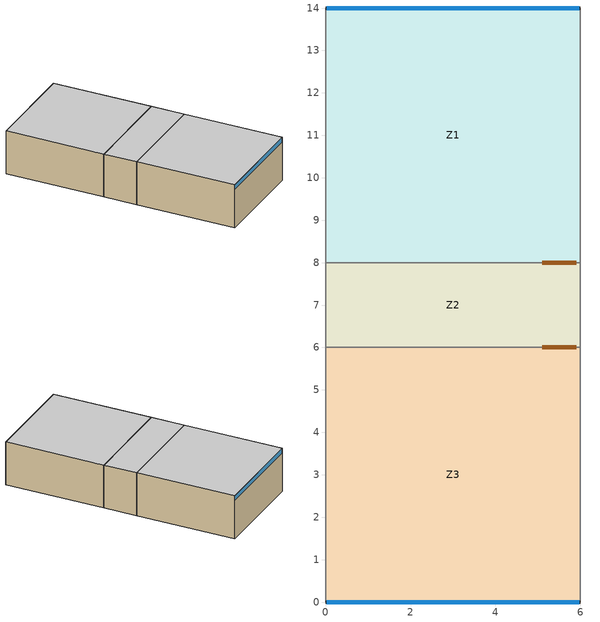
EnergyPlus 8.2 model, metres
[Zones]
Z1
 floor adiabatic (InteriorFloor): 6,14 6,8 0,8 0,14 z0
 wall outside (ExteriorWall): 6,14 0,14 z0:2.7
 wall adiabatic (InteriorWall): 6,8 6,14 / 0,14 0,8 z0:2.7
 wall to Z2 (InteriorWall): 0,8 6,8 z0:2.7
 window (ExteriorWindow): 5.97,14 0.03,14 z2.4:2.67
 door inside (InteriorDoor): 5.1,8 5.9,8 z0:2.1
 ceiling adiabatic (ExteriorRoof): 6,8 6,14 0,14 0,8 z2.7
Z2
 floor adiabatic (InteriorFloor): 6,8 6,6 0,6 0,8 z0
 wall adiabatic (InteriorWall): 6,6 6,8 / 0,8 0,6 z0:2.7
 wall to Z3 (InteriorWall): 0,6 6,6 z0:2.7
 door inside (InteriorDoor): 5.1,6 5.9,6 z0:2.1
 ceiling adiabatic (ExteriorRoof): 6,6 6,8 0,8 0,6 z2.7
Z3
 floor adiabatic (InteriorFloor): 6,6 6,0 0,0 0,6 z0
 wall outside (ExteriorWall): 0,0 6,0 z0:2.7
 wall adiabatic (InteriorWall): 6,0 6,6 / 0,6 0,0 z0:2.7
 window (ExteriorWindow): 0.03,0 5.97,0 z2.4:2.67
 ceiling adiabatic (ExteriorRoof): 6,0 6,6 0,6 0,0 z2.7
[Building]
Building 1: North Axis {deg}=0; Terrain=City; Loads Convergence Tolerance Value=0.04; Temperature Convergence Tolerance Value {deltaC}=0.4; Solar Distribution=FullInteriorAndExterior; Maximum Number of Warmup Days=25
[Site:Location]
Site 1: Latitude {deg}=-23.85; Longitude {deg}=-46.64; Time Zone {hr}=-3; Elevation {m}=792
[Material] Thermal Absorptance=0.9; Solar Absorptance=0.7
Name | Roughness | Thickness {m} | Conductivity {W/m-K} | Density {kg/m3} | Specific Heat {J/kg-K} | Visible Absorptance
blocointer9 | MediumRough | 0.022 | 1.75 | 2400 | 1000 | 0.1
blocoext19 | MediumRough | 0.0465 | 1.75 | 2400 | 1000 | 0.1
brita | MediumRough | 0.03 | 0.7 | 1300 | 800 | 0.7
madeirporta | MediumSmooth | 0.035 | 0.12 | 400 | 1340 | 0.1
lajeconcint8; lajeconctext8 | MediumRough | 0.04 | 1.75 | 2200 | 1000 | 0.1
concretopiso | MediumRough | 0.08 | 1.75 | 2400 | 1000 | 0.7
argamassa; argamaint | MediumRough | 0.025 | 1.15 | 2000 | 1000 | 0.1
pisoceramico | Rough | 0.005 | 1.05 | 1600 | 920 | 0.1
[Material:AirGap]
Name | Thermal Resistance {m2-K/W}
arblococoncr9 | 0.111
arblococoncr19 | 0.115
[WindowMaterial:Glazing]
vidro 6mm: Optical Data Type=SpectralAverage; Thickness {m}=0.006; Solar Transmittance at Normal Incidence=0.814; Front Side Solar Reflectance at Normal Incidence=0.086; Back Side Solar Reflectance at Normal Incidence=0.086; Visible Transmittance at Normal Incidence=0.847; Front Side Visible Reflectance at Normal Incidence=0.099; Back Side Visible Reflectance at Normal Incidence=0.099; Infrared Transmittance at Normal Incidence=0; Front Side Infrared Hemispherical Emissivity=0.84; Back Side Infrared Hemispherical Emissivity=0.84; Conductivity {W/m-K}=0.9; Solar Diffusing=Yes
[Construction]
ExteriorWindow: vidro 6mm
InteriorWall: argamaint, blocointer9, arblococoncr9, blocointer9, argamaint
ExteriorRoof: lajeconctext8, lajeconcint8
ExteriorWall: argamassa, blocoext19, arblococoncr19, blocoext19, argamaint
InteriorDoor: madeirporta
InteriorFloor: brita, concretopiso, argamaint, pisoceramico
[Zone] Multiplier=1; Ceiling Height {m}=2.7
Name | Volume {m3}
Z1; Z3 | 97.2
Z2 | 32.4
[People] Number of People Schedule=Pessoas; Number of People Calculation Method=Area/Person; Zone Floor Area per Person {m2/person}=7; Fraction Radiant=0.3; Activity Level Schedule=Atividade; Carbon Dioxide Generation Rate {m3/s-W}=3.82e-08; Enable ASHRAE 55 Comfort Warnings=No; Mean Radiant Temperature Calculation Type=ZoneAveraged
Name | Zone or ZoneList
Pessoas_Z1 | Z1
Pessoas_Z3 | Z3
[Lights] Design Level Calculation Method=Watts/Area; Watts per Zone Floor Area {W/m2}=9.7; Return Air Fraction=0; Fraction Radiant=0.72; Fraction Visible=0.18; Fraction Replaceable=1; Return Air Fraction Calculated from Plenum Temperature=No
Name | Zone or ZoneList | Schedule
IluminacaoZ3 | Z3 | IluminacaoZ3
IluminacaoZ1 | Z1 | IluminacaoZ1
[ElectricEquipment] Schedule=Equipamentos; Design Level Calculation Method=Watts/Area; Watts per Zone Floor Area {W/m2}=10.7; Fraction Latent=0; Fraction Radiant=0.3; Fraction Lost=0
Name | Zone or ZoneList
equipamentosZ3 | Z3
equipamentosZ1 | Z1
[HVACTemplate:Thermostat]
Constant Setpoint Thermostat: Constant Heating Setpoint {C}=18; Constant Cooling Setpoint {C}=25
[HVACTemplate:Zone:IdealLoadsAirSystem] Template Thermostat=Constant Setpoint Thermostat; System Availability Schedule=AC; Maximum Heating Supply Air Temperature {C}=50; Minimum Cooling Supply Air Temperature {C}=13; Maximum Heating Supply Air Humidity Ratio {kgWater/kgDryAir}=0.0156; Minimum Cooling Supply Air Humidity Ratio {kgWater/kgDryAir}=0.0077; Heating Limit=NoLimit; Cooling Limit=NoLimit; Cooling Sensible Heat Ratio=0.7
Z1; Z3
[Schedule:Compact]
Pessoas; Equipamentos; AC: Through: 12/31, For: Weekdays, Until: 8:00, 0, Until: 18:00, 1, Until: 24:00, 0, For: AllOtherDays, Until: 24:00, 0
Atividade: Through: 12/31, For: AllDay, Until: 24:00, 117
[Schedule:File] Column Number=5; Rows to Skip at Top=4; Number of Hours of Data=8760; Column Separator=Comma; Interpolate to Timestep=No
Name | File
IluminacaoZ3 | C:\11_sul_10.csv
IluminacaoZ1 | C:\11_norte_10.csv
